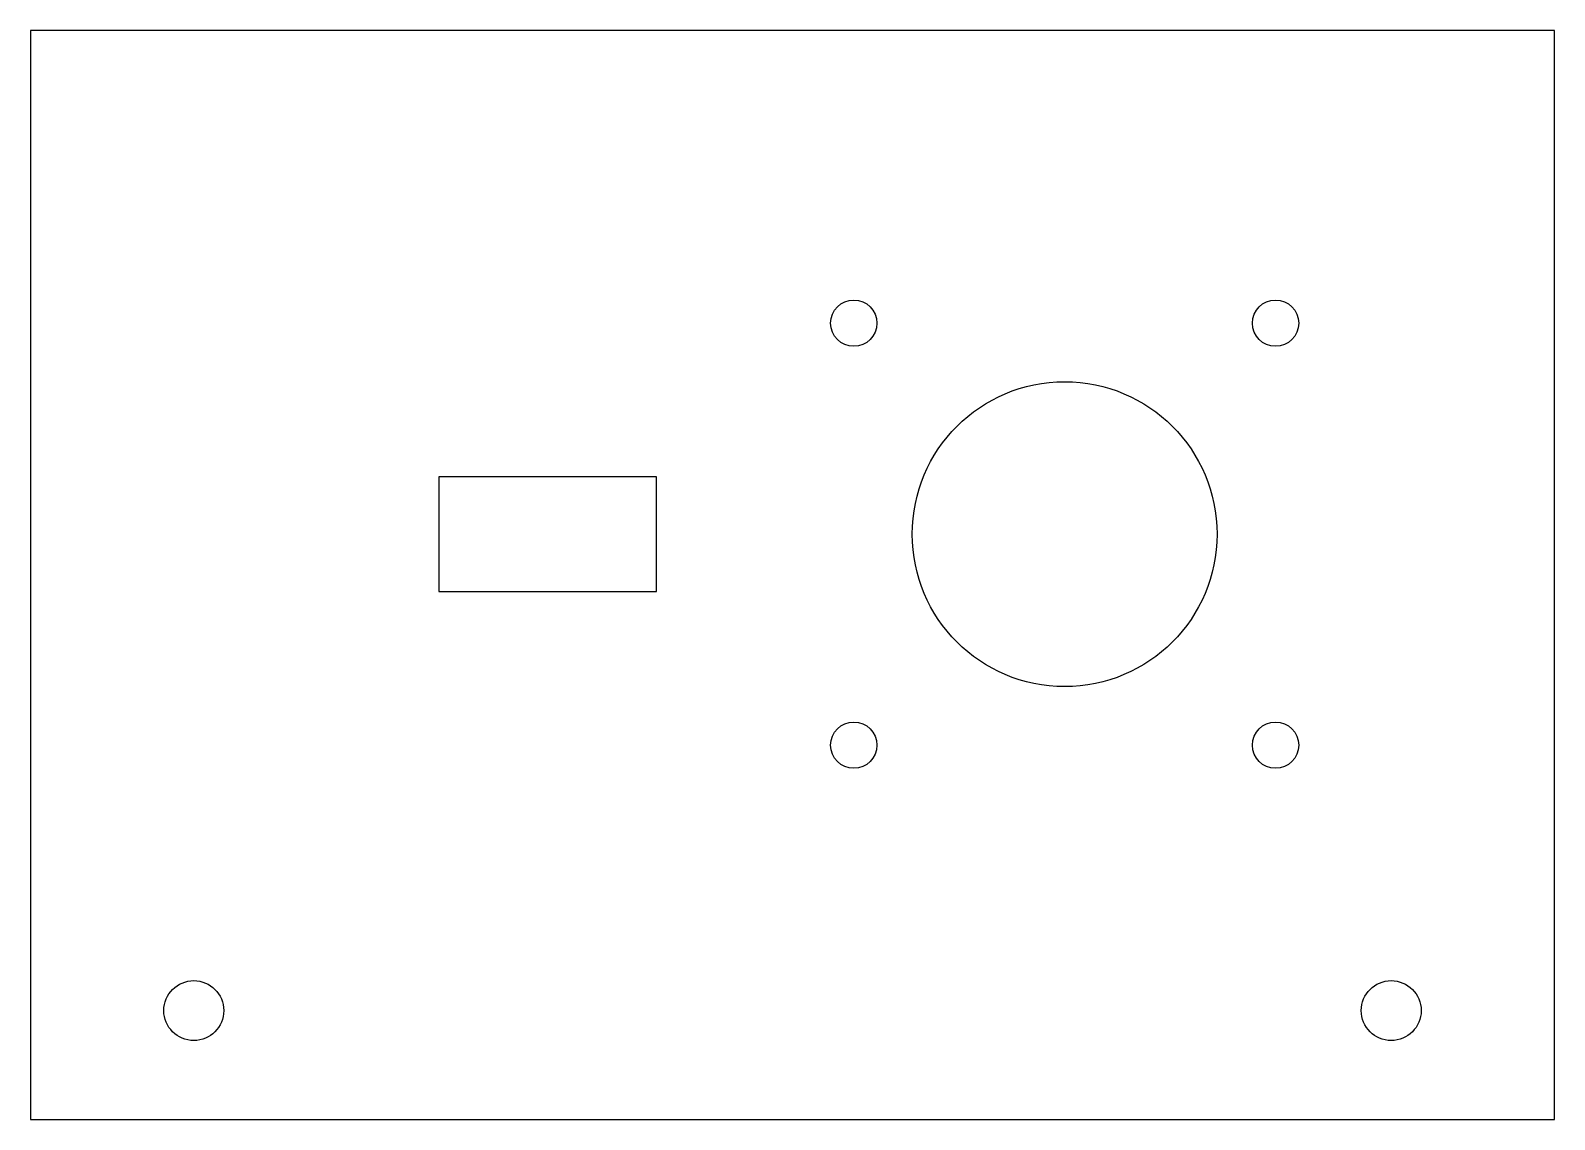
# Model space of a CAD drawing. Header units: millimetres. Extents: x 0 to 112, y 0 to 80.
import ezdxf

# ---------------------------------------------------------------- set-up
doc = ezdxf.new("R2010")
doc.units = ezdxf.units.MM

msp = doc.modelspace()

# ---------------------------------------------------------------- linework, layer by layer
at = {"layer": 'CUT'}
for p, q in [((112, 80), (0, 80)), ((0, 80), (0, 0)), ((112, 0), (112, 80)), ((46, 47.2), (30, 47.2)), ((30, 47.2), (30, 38.8)), ((46, 38.8), (46, 47.2)), ((30, 38.8), (46, 38.8)), ((0, 0), (112, 0))]:
    msp.add_line(p, q, dxfattribs=at)
for centre, radius in [((60.5, 58.5), 1.7), ((91.5, 58.5), 1.7), ((76, 43), 11.2), ((60.5, 27.5), 1.7), ((91.5, 27.5), 1.7), ((12, 8), 2.2), ((100, 8), 2.2)]:
    msp.add_circle(centre, radius, dxfattribs=at)

doc.saveas('drawing.dxf')
